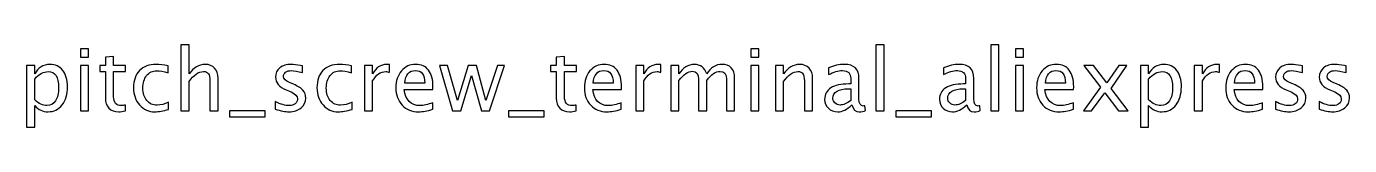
# Model space of a CAD drawing. Header units: centimetres. Extents: x -32.9 to 32.9, y -27.7 to 43.3.
# Drawn here: x 13.29 to 32.92, y -11.56 to -10.33 of the extents above; entities that cross this region are included whole.
import ezdxf

# ---------------------------------------------------------------- set-up
doc = ezdxf.new("R2010")
doc.units = ezdxf.units.CM
doc.header["$MEASUREMENT"] = 0
doc.layers.add('Layer 1', color=7, linetype='Continuous')

msp = doc.modelspace()

# ---------------------------------------------------------------- linework, layer by layer
at = {"layer": 'Layer 1'}
for points, knots in [([(14.09064, -10.51533), (14.09064, -10.51533), (14.09064, -10.39341), (14.09064, -10.39341), (14.09064, -10.39341), (14.09064, -10.39341), (14.21256, -10.39341), (14.21256, -10.39341), (14.21256, -10.39341), (14.21256, -10.39341), (14.21256, -10.51533), (14.21256, -10.51533), (14.21256, -10.51533), (14.21256, -10.51533), (14.09064, -10.51533), (14.09064, -10.51533)], [0, 0, 0, 0, 0.2, 0.2, 0.2, 0.2, 0.4, 0.4, 0.4, 0.4, 0.6, 0.6, 0.6, 0.6, 1, 1, 1, 1]), ([(15.5831, -11.31162), (15.5831, -11.31162), (15.5831, -10.33245), (15.5831, -10.33245), (15.5831, -10.33245), (15.5831, -10.33245), (15.70502, -10.33245), (15.70502, -10.33245), (15.70502, -10.33245), (15.70502, -10.33245), (15.70502, -10.76573), (15.70502, -10.76573), (15.70502, -10.76573), (15.76958, -10.67154), (15.84874, -10.62455), (15.9423, -10.62455), (15.9423, -10.62455), (16.00114, -10.62455), (16.04792, -10.64296), (16.08242, -10.68001), (16.08242, -10.68001), (16.11692, -10.71684), (16.13428, -10.76658), (16.13428, -10.82881), (16.13428, -10.82881), (16.13428, -10.82881), (16.13428, -11.31162), (16.13428, -11.31162), (16.13428, -11.31162), (16.13428, -11.31162), (16.01236, -11.31162), (16.01236, -11.31162), (16.01236, -11.31162), (16.01236, -11.31162), (16.01236, -10.8686), (16.01236, -10.8686), (16.01236, -10.8686), (16.01236, -10.81865), (16.00495, -10.78309), (15.99035, -10.76192), (15.99035, -10.76192), (15.97553, -10.74054), (15.95119, -10.72996), (15.91711, -10.72996), (15.91711, -10.72996), (15.84218, -10.72996), (15.77148, -10.77885), (15.70502, -10.87664), (15.70502, -10.87664), (15.70502, -10.87664), (15.70502, -11.31162), (15.70502, -11.31162), (15.70502, -11.31162), (15.70502, -11.31162), (15.5831, -11.31162), (15.5831, -11.31162)], [0, 0, 0, 0, 0.06666667, 0.06666667, 0.06666667, 0.06666667, 0.13333333, 0.13333333, 0.13333333, 0.13333333, 0.2, 0.2, 0.2, 0.2, 0.26666667, 0.26666667, 0.26666667, 0.26666667, 0.33333333, 0.33333333, 0.33333333, 0.33333333, 0.4, 0.4, 0.4, 0.4, 0.46666667, 0.46666667, 0.46666667, 0.46666667, 0.53333333, 0.53333333, 0.53333333, 0.53333333, 0.6, 0.6, 0.6, 0.6, 0.66666667, 0.66666667, 0.66666667, 0.66666667, 0.73333333, 0.73333333, 0.73333333, 0.73333333, 0.8, 0.8, 0.8, 0.8, 0.86666667, 0.86666667, 0.86666667, 0.86666667, 1, 1, 1, 1]), ([(24.03305, -10.51533), (24.03305, -10.51533), (24.03305, -10.39341), (24.03305, -10.39341), (24.03305, -10.39341), (24.03305, -10.39341), (24.15497, -10.39341), (24.15497, -10.39341), (24.15497, -10.39341), (24.15497, -10.39341), (24.15497, -10.51533), (24.15497, -10.51533), (24.15497, -10.51533), (24.15497, -10.51533), (24.03305, -10.51533), (24.03305, -10.51533)], [0, 0, 0, 0, 0.2, 0.2, 0.2, 0.2, 0.4, 0.4, 0.4, 0.4, 0.6, 0.6, 0.6, 0.6, 1, 1, 1, 1]), ([(25.88958, -11.31162), (25.88958, -11.31162), (25.88958, -10.33245), (25.88958, -10.33245), (25.88958, -10.33245), (25.88958, -10.33245), (26.0115, -10.33245), (26.0115, -10.33245), (26.0115, -10.33245), (26.0115, -10.33245), (26.0115, -11.31162), (26.0115, -11.31162), (26.0115, -11.31162), (26.0115, -11.31162), (25.88958, -11.31162), (25.88958, -11.31162)], [0, 0, 0, 0, 0.2, 0.2, 0.2, 0.2, 0.4, 0.4, 0.4, 0.4, 0.6, 0.6, 0.6, 0.6, 1, 1, 1, 1]), ([(27.59286, -11.31162), (27.59286, -11.31162), (27.59286, -10.33245), (27.59286, -10.33245), (27.59286, -10.33245), (27.59286, -10.33245), (27.71478, -10.33245), (27.71478, -10.33245), (27.71478, -10.33245), (27.71478, -10.33245), (27.71478, -11.31162), (27.71478, -11.31162), (27.71478, -11.31162), (27.71478, -11.31162), (27.59286, -11.31162), (27.59286, -11.31162)], [0, 0, 0, 0, 0.2, 0.2, 0.2, 0.2, 0.4, 0.4, 0.4, 0.4, 0.6, 0.6, 0.6, 0.6, 1, 1, 1, 1]), ([(27.95989, -10.51533), (27.95989, -10.51533), (27.95989, -10.39341), (27.95989, -10.39341), (27.95989, -10.39341), (27.95989, -10.39341), (28.08181, -10.39341), (28.08181, -10.39341), (28.08181, -10.39341), (28.08181, -10.39341), (28.08181, -10.51533), (28.08181, -10.51533), (28.08181, -10.51533), (28.08181, -10.51533), (27.95989, -10.51533), (27.95989, -10.51533)], [0, 0, 0, 0, 0.2, 0.2, 0.2, 0.2, 0.4, 0.4, 0.4, 0.4, 0.6, 0.6, 0.6, 0.6, 1, 1, 1, 1]), ([(14.75866, -11.31141), (14.72098, -11.32178), (14.68818, -11.32686), (14.66045, -11.32686), (14.66045, -11.32686), (14.59822, -11.32686), (14.54975, -11.30908), (14.51503, -11.27352), (14.51503, -11.27352), (14.48011, -11.23796), (14.46275, -11.18864), (14.46275, -11.12535), (14.46275, -11.12535), (14.46275, -11.12535), (14.46275, -10.72996), (14.46275, -10.72996), (14.46275, -10.72996), (14.46275, -10.72996), (14.37851, -10.72996), (14.37851, -10.72996), (14.37851, -10.72996), (14.37851, -10.72996), (14.37851, -10.63852), (14.37851, -10.63852), (14.37851, -10.63852), (14.37851, -10.63852), (14.46275, -10.63852), (14.46275, -10.63852), (14.46275, -10.63852), (14.46275, -10.63852), (14.46275, -10.51681), (14.46275, -10.51681), (14.46275, -10.51681), (14.46275, -10.51681), (14.58467, -10.50517), (14.58467, -10.50517), (14.58467, -10.50517), (14.58467, -10.50517), (14.58467, -10.63852), (14.58467, -10.63852), (14.58467, -10.63852), (14.58467, -10.63852), (14.7612, -10.63852), (14.7612, -10.63852), (14.7612, -10.63852), (14.7612, -10.63852), (14.7612, -10.72996), (14.7612, -10.72996), (14.7612, -10.72996), (14.7612, -10.72996), (14.58467, -10.72996), (14.58467, -10.72996), (14.58467, -10.72996), (14.58467, -10.72996), (14.58467, -11.10334), (14.58467, -11.10334), (14.58467, -11.10334), (14.58467, -11.19139), (14.62298, -11.23542), (14.69939, -11.23542), (14.69939, -11.23542), (14.71569, -11.23542), (14.73538, -11.23267), (14.75866, -11.22738), (14.75866, -11.22738), (14.75866, -11.22738), (14.75866, -11.31141), (14.75866, -11.31141)], [0, 0, 0, 0, 0.05555556, 0.05555556, 0.05555556, 0.05555556, 0.11111111, 0.11111111, 0.11111111, 0.11111111, 0.16666667, 0.16666667, 0.16666667, 0.16666667, 0.22222222, 0.22222222, 0.22222222, 0.22222222, 0.27777778, 0.27777778, 0.27777778, 0.27777778, 0.33333333, 0.33333333, 0.33333333, 0.33333333, 0.38888889, 0.38888889, 0.38888889, 0.38888889, 0.44444444, 0.44444444, 0.44444444, 0.44444444, 0.5, 0.5, 0.5, 0.5, 0.55555556, 0.55555556, 0.55555556, 0.55555556, 0.61111111, 0.61111111, 0.61111111, 0.61111111, 0.66666667, 0.66666667, 0.66666667, 0.66666667, 0.72222222, 0.72222222, 0.72222222, 0.72222222, 0.77777778, 0.77777778, 0.77777778, 0.77777778, 0.83333333, 0.83333333, 0.83333333, 0.83333333, 0.88888889, 0.88888889, 0.88888889, 0.88888889, 1, 1, 1, 1]), ([(21.44606, -11.31141), (21.40838, -11.32178), (21.37558, -11.32686), (21.34785, -11.32686), (21.34785, -11.32686), (21.28562, -11.32686), (21.23715, -11.30908), (21.20243, -11.27352), (21.20243, -11.27352), (21.16751, -11.23796), (21.15015, -11.18864), (21.15015, -11.12535), (21.15015, -11.12535), (21.15015, -11.12535), (21.15015, -10.72996), (21.15015, -10.72996), (21.15015, -10.72996), (21.15015, -10.72996), (21.06591, -10.72996), (21.06591, -10.72996), (21.06591, -10.72996), (21.06591, -10.72996), (21.06591, -10.63852), (21.06591, -10.63852), (21.06591, -10.63852), (21.06591, -10.63852), (21.15015, -10.63852), (21.15015, -10.63852), (21.15015, -10.63852), (21.15015, -10.63852), (21.15015, -10.51681), (21.15015, -10.51681), (21.15015, -10.51681), (21.15015, -10.51681), (21.27207, -10.50517), (21.27207, -10.50517), (21.27207, -10.50517), (21.27207, -10.50517), (21.27207, -10.63852), (21.27207, -10.63852), (21.27207, -10.63852), (21.27207, -10.63852), (21.4486, -10.63852), (21.4486, -10.63852), (21.4486, -10.63852), (21.4486, -10.63852), (21.4486, -10.72996), (21.4486, -10.72996), (21.4486, -10.72996), (21.4486, -10.72996), (21.27207, -10.72996), (21.27207, -10.72996), (21.27207, -10.72996), (21.27207, -10.72996), (21.27207, -11.10334), (21.27207, -11.10334), (21.27207, -11.10334), (21.27207, -11.19139), (21.31038, -11.23542), (21.38679, -11.23542), (21.38679, -11.23542), (21.40309, -11.23542), (21.42278, -11.23267), (21.44606, -11.22738), (21.44606, -11.22738), (21.44606, -11.22738), (21.44606, -11.31141), (21.44606, -11.31141)], [0, 0, 0, 0, 0.05555556, 0.05555556, 0.05555556, 0.05555556, 0.11111111, 0.11111111, 0.11111111, 0.11111111, 0.16666667, 0.16666667, 0.16666667, 0.16666667, 0.22222222, 0.22222222, 0.22222222, 0.22222222, 0.27777778, 0.27777778, 0.27777778, 0.27777778, 0.33333333, 0.33333333, 0.33333333, 0.33333333, 0.38888889, 0.38888889, 0.38888889, 0.38888889, 0.44444444, 0.44444444, 0.44444444, 0.44444444, 0.5, 0.5, 0.5, 0.5, 0.55555556, 0.55555556, 0.55555556, 0.55555556, 0.61111111, 0.61111111, 0.61111111, 0.61111111, 0.66666667, 0.66666667, 0.66666667, 0.66666667, 0.72222222, 0.72222222, 0.72222222, 0.72222222, 0.77777778, 0.77777778, 0.77777778, 0.77777778, 0.83333333, 0.83333333, 0.83333333, 0.83333333, 0.88888889, 0.88888889, 0.88888889, 0.88888889, 1, 1, 1, 1]), ([(13.29139, -11.55673), (13.29139, -11.55673), (13.29139, -10.63852), (13.29139, -10.63852), (13.29139, -10.63852), (13.29139, -10.63852), (13.41331, -10.63852), (13.41331, -10.63852), (13.41331, -10.63852), (13.41331, -10.63852), (13.41331, -10.76573), (13.41331, -10.76573), (13.41331, -10.76573), (13.46326, -10.67154), (13.53841, -10.62455), (13.63852, -10.62455), (13.63852, -10.62455), (13.71959, -10.62455), (13.7833, -10.65397), (13.82987, -10.71303), (13.82987, -10.71303), (13.87644, -10.77208), (13.89972, -10.85273), (13.89972, -10.95496), (13.89972, -10.95496), (13.89972, -11.0663), (13.87326, -11.15626), (13.82056, -11.22441), (13.82056, -11.22441), (13.76785, -11.29278), (13.69843, -11.32686), (13.61249, -11.32686), (13.61249, -11.32686), (13.53269, -11.32686), (13.46623, -11.29638), (13.41331, -11.23521), (13.41331, -11.23521), (13.41331, -11.23521), (13.41331, -11.55673), (13.41331, -11.55673), (13.41331, -11.55673), (13.41331, -11.55673), (13.29139, -11.55673), (13.29139, -11.55673)], [0, 0, 0, 0, 0.08333333, 0.08333333, 0.08333333, 0.08333333, 0.16666667, 0.16666667, 0.16666667, 0.16666667, 0.25, 0.25, 0.25, 0.25, 0.33333333, 0.33333333, 0.33333333, 0.33333333, 0.41666667, 0.41666667, 0.41666667, 0.41666667, 0.5, 0.5, 0.5, 0.5, 0.58333333, 0.58333333, 0.58333333, 0.58333333, 0.66666667, 0.66666667, 0.66666667, 0.66666667, 0.75, 0.75, 0.75, 0.75, 0.83333333, 0.83333333, 0.83333333, 0.83333333, 1, 1, 1, 1]), ([(13.41331, -11.15118), (13.47618, -11.20727), (13.53608, -11.23542), (13.59302, -11.23542), (13.59302, -11.23542), (13.64911, -11.23542), (13.6925, -11.21192), (13.72298, -11.16515), (13.72298, -11.16515), (13.75367, -11.11837), (13.76891, -11.05254), (13.76891, -10.96745), (13.76891, -10.96745), (13.76891, -10.80997), (13.71684, -10.73123), (13.6127, -10.73123), (13.6127, -10.73123), (13.54454, -10.73123), (13.47808, -10.76806), (13.41331, -10.84193), (13.41331, -10.84193), (13.41331, -10.84193), (13.41331, -11.15118), (13.41331, -11.15118)], [0, 0, 0, 0, 0.14285714, 0.14285714, 0.14285714, 0.14285714, 0.28571429, 0.28571429, 0.28571429, 0.28571429, 0.42857143, 0.42857143, 0.42857143, 0.42857143, 0.57142857, 0.57142857, 0.57142857, 0.57142857, 0.71428571, 0.71428571, 0.71428571, 0.71428571, 1, 1, 1, 1]), ([(14.09064, -11.31162), (14.09064, -11.31162), (14.09064, -10.63852), (14.09064, -10.63852), (14.09064, -10.63852), (14.09064, -10.63852), (14.21256, -10.63852), (14.21256, -10.63852), (14.21256, -10.63852), (14.21256, -10.63852), (14.21256, -11.31162), (14.21256, -11.31162), (14.21256, -11.31162), (14.21256, -11.31162), (14.09064, -11.31162), (14.09064, -11.31162)], [0, 0, 0, 0, 0.2, 0.2, 0.2, 0.2, 0.4, 0.4, 0.4, 0.4, 0.6, 0.6, 0.6, 0.6, 1, 1, 1, 1]), ([(15.40001, -11.2913), (15.32106, -11.31501), (15.2529, -11.32686), (15.19554, -11.32686), (15.19554, -11.32686), (15.10452, -11.32686), (15.02917, -11.2932), (14.96927, -11.22611), (14.96927, -11.22611), (14.90937, -11.1588), (14.87931, -11.07392), (14.87931, -10.97168), (14.87931, -10.97168), (14.87931, -10.86246), (14.90894, -10.77716), (14.96821, -10.7162), (14.96821, -10.7162), (15.02748, -10.65503), (15.11024, -10.62455), (15.2165, -10.62455), (15.2165, -10.62455), (15.26878, -10.62455), (15.32762, -10.63175), (15.39239, -10.64614), (15.39239, -10.64614), (15.39239, -10.64614), (15.39239, -10.74901), (15.39239, -10.74901), (15.39239, -10.74901), (15.3236, -10.72869), (15.26751, -10.71853), (15.22433, -10.71853), (15.22433, -10.71853), (15.16167, -10.71853), (15.11151, -10.74202), (15.07404, -10.7888), (15.07404, -10.7888), (15.03658, -10.83558), (15.01774, -10.89802), (15.01774, -10.97592), (15.01774, -10.97592), (15.01774, -11.05148), (15.03721, -11.11244), (15.07595, -11.15922), (15.07595, -11.15922), (15.11468, -11.20579), (15.16527, -11.22907), (15.22814, -11.22907), (15.22814, -11.22907), (15.28381, -11.22907), (15.34096, -11.21468), (15.40001, -11.18589), (15.40001, -11.18589), (15.40001, -11.18589), (15.40001, -11.2913), (15.40001, -11.2913)], [0, 0, 0, 0, 0.06666667, 0.06666667, 0.06666667, 0.06666667, 0.13333333, 0.13333333, 0.13333333, 0.13333333, 0.2, 0.2, 0.2, 0.2, 0.26666667, 0.26666667, 0.26666667, 0.26666667, 0.33333333, 0.33333333, 0.33333333, 0.33333333, 0.4, 0.4, 0.4, 0.4, 0.46666667, 0.46666667, 0.46666667, 0.46666667, 0.53333333, 0.53333333, 0.53333333, 0.53333333, 0.6, 0.6, 0.6, 0.6, 0.66666667, 0.66666667, 0.66666667, 0.66666667, 0.73333333, 0.73333333, 0.73333333, 0.73333333, 0.8, 0.8, 0.8, 0.8, 0.86666667, 0.86666667, 0.86666667, 0.86666667, 1, 1, 1, 1]), ([(16.98222, -11.28749), (16.98222, -11.28749), (16.98222, -11.17573), (16.98222, -11.17573), (16.98222, -11.17573), (17.06202, -11.21552), (17.13123, -11.23542), (17.19029, -11.23542), (17.19029, -11.23542), (17.22543, -11.23542), (17.25464, -11.22589), (17.27771, -11.20684), (17.27771, -11.20684), (17.30078, -11.18801), (17.31242, -11.1643), (17.31242, -11.13572), (17.31242, -11.13572), (17.31242, -11.09403), (17.28004, -11.05952), (17.21527, -11.03222), (17.21527, -11.03222), (17.21527, -11.03222), (17.14393, -11.00195), (17.14393, -11.00195), (17.14393, -11.00195), (17.03874, -10.95835), (16.98603, -10.89527), (16.98603, -10.81336), (16.98603, -10.81336), (16.98603, -10.75472), (17.00677, -10.70858), (17.04826, -10.67493), (17.04826, -10.67493), (17.08975, -10.64127), (17.14669, -10.62455), (17.21886, -10.62455), (17.21886, -10.62455), (17.25633, -10.62455), (17.3029, -10.62963), (17.35814, -10.64), (17.35814, -10.64), (17.35814, -10.64), (17.38354, -10.64487), (17.38354, -10.64487), (17.38354, -10.64487), (17.38354, -10.64487), (17.38354, -10.74647), (17.38354, -10.74647), (17.38354, -10.74647), (17.3156, -10.72615), (17.26141, -10.71599), (17.22098, -10.71599), (17.22098, -10.71599), (17.18542, -10.71599), (17.15727, -10.72382), (17.13589, -10.73927), (17.13589, -10.73927), (17.11472, -10.75472), (17.10414, -10.77547), (17.10414, -10.8015), (17.10414, -10.8015), (17.10414, -10.83812), (17.13377, -10.86924), (17.19325, -10.89442), (17.19325, -10.89442), (17.19325, -10.89442), (17.25188, -10.91919), (17.25188, -10.91919), (17.25188, -10.91919), (17.31835, -10.94713), (17.36534, -10.97676), (17.39285, -11.00788), (17.39285, -11.00788), (17.42058, -11.03899), (17.43434, -11.07794), (17.43434, -11.12451), (17.43434, -11.12451), (17.43434, -11.18356), (17.41106, -11.23203), (17.36428, -11.26992), (17.36428, -11.26992), (17.31771, -11.30781), (17.25802, -11.32686), (17.18542, -11.32686), (17.18542, -11.32686), (17.12954, -11.32686), (17.06202, -11.31374), (16.98222, -11.28749)], [0, 0, 0, 0, 0.04347826, 0.04347826, 0.04347826, 0.04347826, 0.08695652, 0.08695652, 0.08695652, 0.08695652, 0.13043478, 0.13043478, 0.13043478, 0.13043478, 0.17391304, 0.17391304, 0.17391304, 0.17391304, 0.2173913, 0.2173913, 0.2173913, 0.2173913, 0.26086957, 0.26086957, 0.26086957, 0.26086957, 0.30434783, 0.30434783, 0.30434783, 0.30434783, 0.34782609, 0.34782609, 0.34782609, 0.34782609, 0.39130435, 0.39130435, 0.39130435, 0.39130435, 0.43478261, 0.43478261, 0.43478261, 0.43478261, 0.47826087, 0.47826087, 0.47826087, 0.47826087, 0.52173913, 0.52173913, 0.52173913, 0.52173913, 0.56521739, 0.56521739, 0.56521739, 0.56521739, 0.60869565, 0.60869565, 0.60869565, 0.60869565, 0.65217391, 0.65217391, 0.65217391, 0.65217391, 0.69565217, 0.69565217, 0.69565217, 0.69565217, 0.73913043, 0.73913043, 0.73913043, 0.73913043, 0.7826087, 0.7826087, 0.7826087, 0.7826087, 0.82608696, 0.82608696, 0.82608696, 0.82608696, 0.86956522, 0.86956522, 0.86956522, 0.86956522, 0.91304348, 0.91304348, 0.91304348, 0.91304348, 1, 1, 1, 1]), ([(18.1212, -11.2913), (18.04225, -11.31501), (17.97409, -11.32686), (17.91673, -11.32686), (17.91673, -11.32686), (17.82571, -11.32686), (17.75036, -11.2932), (17.69046, -11.22611), (17.69046, -11.22611), (17.63056, -11.1588), (17.6005, -11.07392), (17.6005, -10.97168), (17.6005, -10.97168), (17.6005, -10.86246), (17.63013, -10.77716), (17.6894, -10.7162), (17.6894, -10.7162), (17.74867, -10.65503), (17.83143, -10.62455), (17.93769, -10.62455), (17.93769, -10.62455), (17.98997, -10.62455), (18.04881, -10.63175), (18.11358, -10.64614), (18.11358, -10.64614), (18.11358, -10.64614), (18.11358, -10.74901), (18.11358, -10.74901), (18.11358, -10.74901), (18.04479, -10.72869), (17.9887, -10.71853), (17.94552, -10.71853), (17.94552, -10.71853), (17.88286, -10.71853), (17.8327, -10.74202), (17.79523, -10.7888), (17.79523, -10.7888), (17.75777, -10.83558), (17.73893, -10.89802), (17.73893, -10.97592), (17.73893, -10.97592), (17.73893, -11.05148), (17.7584, -11.11244), (17.79714, -11.15922), (17.79714, -11.15922), (17.83587, -11.20579), (17.88646, -11.22907), (17.94933, -11.22907), (17.94933, -11.22907), (18.005, -11.22907), (18.06215, -11.21468), (18.1212, -11.18589), (18.1212, -11.18589), (18.1212, -11.18589), (18.1212, -11.2913), (18.1212, -11.2913)], [0, 0, 0, 0, 0.06666667, 0.06666667, 0.06666667, 0.06666667, 0.13333333, 0.13333333, 0.13333333, 0.13333333, 0.2, 0.2, 0.2, 0.2, 0.26666667, 0.26666667, 0.26666667, 0.26666667, 0.33333333, 0.33333333, 0.33333333, 0.33333333, 0.4, 0.4, 0.4, 0.4, 0.46666667, 0.46666667, 0.46666667, 0.46666667, 0.53333333, 0.53333333, 0.53333333, 0.53333333, 0.6, 0.6, 0.6, 0.6, 0.66666667, 0.66666667, 0.66666667, 0.66666667, 0.73333333, 0.73333333, 0.73333333, 0.73333333, 0.8, 0.8, 0.8, 0.8, 0.86666667, 0.86666667, 0.86666667, 0.86666667, 1, 1, 1, 1]), ([(18.30429, -11.31162), (18.30429, -11.31162), (18.30429, -10.63852), (18.30429, -10.63852), (18.30429, -10.63852), (18.30429, -10.63852), (18.42621, -10.63852), (18.42621, -10.63852), (18.42621, -10.63852), (18.42621, -10.63852), (18.42621, -10.76573), (18.42621, -10.76573), (18.42621, -10.76573), (18.47468, -10.67154), (18.54496, -10.62455), (18.63724, -10.62455), (18.63724, -10.62455), (18.64973, -10.62455), (18.66285, -10.62561), (18.6764, -10.62772), (18.6764, -10.62772), (18.6764, -10.62772), (18.6764, -10.74181), (18.6764, -10.74181), (18.6764, -10.74181), (18.65523, -10.73483), (18.63661, -10.73123), (18.62052, -10.73123), (18.62052, -10.73123), (18.54305, -10.73123), (18.47828, -10.77695), (18.42621, -10.8686), (18.42621, -10.8686), (18.42621, -10.8686), (18.42621, -11.31162), (18.42621, -11.31162), (18.42621, -11.31162), (18.42621, -11.31162), (18.30429, -11.31162), (18.30429, -11.31162)], [0, 0, 0, 0, 0.09090909, 0.09090909, 0.09090909, 0.09090909, 0.18181818, 0.18181818, 0.18181818, 0.18181818, 0.27272727, 0.27272727, 0.27272727, 0.27272727, 0.36363636, 0.36363636, 0.36363636, 0.36363636, 0.45454545, 0.45454545, 0.45454545, 0.45454545, 0.54545455, 0.54545455, 0.54545455, 0.54545455, 0.63636364, 0.63636364, 0.63636364, 0.63636364, 0.72727273, 0.72727273, 0.72727273, 0.72727273, 0.81818182, 0.81818182, 0.81818182, 0.81818182, 1, 1, 1, 1]), ([(19.31796, -11.29003), (19.23605, -11.31458), (19.16598, -11.32686), (19.10756, -11.32686), (19.10756, -11.32686), (19.00787, -11.32686), (18.9268, -11.29384), (18.86436, -11.22801), (18.86436, -11.22801), (18.80192, -11.16218), (18.77059, -11.07688), (18.77059, -10.97189), (18.77059, -10.97189), (18.77059, -10.87008), (18.79811, -10.78647), (18.85335, -10.72107), (18.85335, -10.72107), (18.9086, -10.65588), (18.97929, -10.62328), (19.06544, -10.62328), (19.06544, -10.62328), (19.14693, -10.62328), (19.21001, -10.65228), (19.25446, -10.71027), (19.25446, -10.71027), (19.29891, -10.76827), (19.32114, -10.8504), (19.32114, -10.95687), (19.32114, -10.95687), (19.32114, -10.95687), (19.3205, -10.99412), (19.3205, -10.99412), (19.3205, -10.99412), (19.3205, -10.99412), (18.89505, -10.99412), (18.89505, -10.99412), (18.89505, -10.99412), (18.91283, -11.15499), (18.99136, -11.23542), (19.13042, -11.23542), (19.13042, -11.23542), (19.18144, -11.23542), (19.24388, -11.22103), (19.31796, -11.19224), (19.31796, -11.19224), (19.31796, -11.19224), (19.31796, -11.29003), (19.31796, -11.29003)], [0, 0, 0, 0, 0.07692308, 0.07692308, 0.07692308, 0.07692308, 0.15384615, 0.15384615, 0.15384615, 0.15384615, 0.23076923, 0.23076923, 0.23076923, 0.23076923, 0.30769231, 0.30769231, 0.30769231, 0.30769231, 0.38461538, 0.38461538, 0.38461538, 0.38461538, 0.46153846, 0.46153846, 0.46153846, 0.46153846, 0.53846154, 0.53846154, 0.53846154, 0.53846154, 0.61538462, 0.61538462, 0.61538462, 0.61538462, 0.69230769, 0.69230769, 0.69230769, 0.69230769, 0.76923077, 0.76923077, 0.76923077, 0.76923077, 0.84615385, 0.84615385, 0.84615385, 0.84615385, 1, 1, 1, 1]), ([(18.9014, -10.90268), (18.9014, -10.90268), (19.19858, -10.90268), (19.19858, -10.90268), (19.19858, -10.90268), (19.19858, -10.77737), (19.1518, -10.71472), (19.05846, -10.71472), (19.05846, -10.71472), (18.96448, -10.71472), (18.9122, -10.77737), (18.9014, -10.90268)], [0, 0, 0, 0, 0.25, 0.25, 0.25, 0.25, 0.5, 0.5, 0.5, 0.5, 1, 1, 1, 1]), ([(19.61027, -11.31162), (19.61027, -11.31162), (19.41723, -10.63852), (19.41723, -10.63852), (19.41723, -10.63852), (19.41723, -10.63852), (19.53619, -10.63852), (19.53619, -10.63852), (19.53619, -10.63852), (19.53619, -10.63852), (19.68414, -11.16112), (19.68414, -11.16112), (19.68414, -11.16112), (19.68414, -11.16112), (19.84374, -10.63852), (19.84374, -10.63852), (19.84374, -10.63852), (19.84374, -10.63852), (19.96566, -10.63852), (19.96566, -10.63852), (19.96566, -10.63852), (19.96566, -10.63852), (20.10599, -11.16028), (20.10599, -11.16028), (20.10599, -11.16028), (20.10599, -11.16028), (20.27575, -10.63852), (20.27575, -10.63852), (20.27575, -10.63852), (20.27575, -10.63852), (20.37989, -10.63852), (20.37989, -10.63852), (20.37989, -10.63852), (20.37989, -10.63852), (20.16018, -11.31162), (20.16018, -11.31162), (20.16018, -11.31162), (20.16018, -11.31162), (20.03826, -11.31162), (20.03826, -11.31162), (20.03826, -11.31162), (20.03826, -11.31162), (19.8939, -10.78669), (19.8939, -10.78669), (19.8939, -10.78669), (19.8939, -10.78669), (19.73219, -11.31162), (19.73219, -11.31162), (19.73219, -11.31162), (19.73219, -11.31162), (19.61027, -11.31162), (19.61027, -11.31162)], [0, 0, 0, 0, 0.07142857, 0.07142857, 0.07142857, 0.07142857, 0.14285714, 0.14285714, 0.14285714, 0.14285714, 0.21428571, 0.21428571, 0.21428571, 0.21428571, 0.28571429, 0.28571429, 0.28571429, 0.28571429, 0.35714286, 0.35714286, 0.35714286, 0.35714286, 0.42857143, 0.42857143, 0.42857143, 0.42857143, 0.5, 0.5, 0.5, 0.5, 0.57142857, 0.57142857, 0.57142857, 0.57142857, 0.64285714, 0.64285714, 0.64285714, 0.64285714, 0.71428571, 0.71428571, 0.71428571, 0.71428571, 0.78571429, 0.78571429, 0.78571429, 0.78571429, 0.85714286, 0.85714286, 0.85714286, 0.85714286, 1, 1, 1, 1]), ([(22.11408, -11.29003), (22.03217, -11.31458), (21.9621, -11.32686), (21.90368, -11.32686), (21.90368, -11.32686), (21.80399, -11.32686), (21.72292, -11.29384), (21.66048, -11.22801), (21.66048, -11.22801), (21.59804, -11.16218), (21.56671, -11.07688), (21.56671, -10.97189), (21.56671, -10.97189), (21.56671, -10.87008), (21.59423, -10.78647), (21.64947, -10.72107), (21.64947, -10.72107), (21.70472, -10.65588), (21.77541, -10.62328), (21.86156, -10.62328), (21.86156, -10.62328), (21.94305, -10.62328), (22.00613, -10.65228), (22.05058, -10.71027), (22.05058, -10.71027), (22.09503, -10.76827), (22.11726, -10.8504), (22.11726, -10.95687), (22.11726, -10.95687), (22.11726, -10.95687), (22.11662, -10.99412), (22.11662, -10.99412), (22.11662, -10.99412), (22.11662, -10.99412), (21.69117, -10.99412), (21.69117, -10.99412), (21.69117, -10.99412), (21.70895, -11.15499), (21.78748, -11.23542), (21.92654, -11.23542), (21.92654, -11.23542), (21.97756, -11.23542), (22.04, -11.22103), (22.11408, -11.19224), (22.11408, -11.19224), (22.11408, -11.19224), (22.11408, -11.29003), (22.11408, -11.29003)], [0, 0, 0, 0, 0.07692308, 0.07692308, 0.07692308, 0.07692308, 0.15384615, 0.15384615, 0.15384615, 0.15384615, 0.23076923, 0.23076923, 0.23076923, 0.23076923, 0.30769231, 0.30769231, 0.30769231, 0.30769231, 0.38461538, 0.38461538, 0.38461538, 0.38461538, 0.46153846, 0.46153846, 0.46153846, 0.46153846, 0.53846154, 0.53846154, 0.53846154, 0.53846154, 0.61538462, 0.61538462, 0.61538462, 0.61538462, 0.69230769, 0.69230769, 0.69230769, 0.69230769, 0.76923077, 0.76923077, 0.76923077, 0.76923077, 0.84615385, 0.84615385, 0.84615385, 0.84615385, 1, 1, 1, 1]), ([(21.69752, -10.90268), (21.69752, -10.90268), (21.9947, -10.90268), (21.9947, -10.90268), (21.9947, -10.90268), (21.9947, -10.77737), (21.94792, -10.71472), (21.85458, -10.71472), (21.85458, -10.71472), (21.7606, -10.71472), (21.70832, -10.77737), (21.69752, -10.90268)], [0, 0, 0, 0, 0.25, 0.25, 0.25, 0.25, 0.5, 0.5, 0.5, 0.5, 1, 1, 1, 1]), ([(22.32765, -11.31162), (22.32765, -11.31162), (22.32765, -10.63852), (22.32765, -10.63852), (22.32765, -10.63852), (22.32765, -10.63852), (22.44957, -10.63852), (22.44957, -10.63852), (22.44957, -10.63852), (22.44957, -10.63852), (22.44957, -10.76573), (22.44957, -10.76573), (22.44957, -10.76573), (22.49804, -10.67154), (22.56832, -10.62455), (22.6606, -10.62455), (22.6606, -10.62455), (22.67309, -10.62455), (22.68621, -10.62561), (22.69976, -10.62772), (22.69976, -10.62772), (22.69976, -10.62772), (22.69976, -10.74181), (22.69976, -10.74181), (22.69976, -10.74181), (22.67859, -10.73483), (22.65997, -10.73123), (22.64388, -10.73123), (22.64388, -10.73123), (22.56641, -10.73123), (22.50164, -10.77695), (22.44957, -10.8686), (22.44957, -10.8686), (22.44957, -10.8686), (22.44957, -11.31162), (22.44957, -11.31162), (22.44957, -11.31162), (22.44957, -11.31162), (22.32765, -11.31162), (22.32765, -11.31162)], [0, 0, 0, 0, 0.09090909, 0.09090909, 0.09090909, 0.09090909, 0.18181818, 0.18181818, 0.18181818, 0.18181818, 0.27272727, 0.27272727, 0.27272727, 0.27272727, 0.36363636, 0.36363636, 0.36363636, 0.36363636, 0.45454545, 0.45454545, 0.45454545, 0.45454545, 0.54545455, 0.54545455, 0.54545455, 0.54545455, 0.63636364, 0.63636364, 0.63636364, 0.63636364, 0.72727273, 0.72727273, 0.72727273, 0.72727273, 0.81818182, 0.81818182, 0.81818182, 0.81818182, 1, 1, 1, 1]), ([(22.84729, -11.31162), (22.84729, -11.31162), (22.84729, -10.63852), (22.84729, -10.63852), (22.84729, -10.63852), (22.84729, -10.63852), (22.96921, -10.63852), (22.96921, -10.63852), (22.96921, -10.63852), (22.96921, -10.63852), (22.96921, -10.76573), (22.96921, -10.76573), (22.96921, -10.76573), (23.02869, -10.67154), (23.10489, -10.62455), (23.19823, -10.62455), (23.19823, -10.62455), (23.28819, -10.62455), (23.34936, -10.67154), (23.38196, -10.76573), (23.38196, -10.76573), (23.43975, -10.67069), (23.5151, -10.62328), (23.6076, -10.62328), (23.6076, -10.62328), (23.66665, -10.62328), (23.71258, -10.64064), (23.74539, -10.67556), (23.74539, -10.67556), (23.7782, -10.71049), (23.79471, -10.75938), (23.79471, -10.82225), (23.79471, -10.82225), (23.79471, -10.82225), (23.79471, -11.31162), (23.79471, -11.31162), (23.79471, -11.31162), (23.79471, -11.31162), (23.67279, -11.31162), (23.67279, -11.31162), (23.67279, -11.31162), (23.67279, -11.31162), (23.67279, -10.84235), (23.67279, -10.84235), (23.67279, -10.84235), (23.67279, -10.76573), (23.64231, -10.72742), (23.58135, -10.72742), (23.58135, -10.72742), (23.51806, -10.72742), (23.4516, -10.77208), (23.38196, -10.86162), (23.38196, -10.86162), (23.38196, -10.86162), (23.38196, -11.31162), (23.38196, -11.31162), (23.38196, -11.31162), (23.38196, -11.31162), (23.26004, -11.31162), (23.26004, -11.31162), (23.26004, -11.31162), (23.26004, -11.31162), (23.26004, -10.84193), (23.26004, -10.84193), (23.26004, -10.84193), (23.26004, -10.76467), (23.22914, -10.72615), (23.16712, -10.72615), (23.16712, -10.72615), (23.10552, -10.72615), (23.03948, -10.77102), (22.96921, -10.86098), (22.96921, -10.86098), (22.96921, -10.86098), (22.96921, -11.31162), (22.96921, -11.31162), (22.96921, -11.31162), (22.96921, -11.31162), (22.84729, -11.31162), (22.84729, -11.31162)], [0, 0, 0, 0, 0.04761905, 0.04761905, 0.04761905, 0.04761905, 0.0952381, 0.0952381, 0.0952381, 0.0952381, 0.14285714, 0.14285714, 0.14285714, 0.14285714, 0.19047619, 0.19047619, 0.19047619, 0.19047619, 0.23809524, 0.23809524, 0.23809524, 0.23809524, 0.28571429, 0.28571429, 0.28571429, 0.28571429, 0.33333333, 0.33333333, 0.33333333, 0.33333333, 0.38095238, 0.38095238, 0.38095238, 0.38095238, 0.42857143, 0.42857143, 0.42857143, 0.42857143, 0.47619048, 0.47619048, 0.47619048, 0.47619048, 0.52380952, 0.52380952, 0.52380952, 0.52380952, 0.57142857, 0.57142857, 0.57142857, 0.57142857, 0.61904762, 0.61904762, 0.61904762, 0.61904762, 0.66666667, 0.66666667, 0.66666667, 0.66666667, 0.71428571, 0.71428571, 0.71428571, 0.71428571, 0.76190476, 0.76190476, 0.76190476, 0.76190476, 0.80952381, 0.80952381, 0.80952381, 0.80952381, 0.85714286, 0.85714286, 0.85714286, 0.85714286, 0.9047619, 0.9047619, 0.9047619, 0.9047619, 1, 1, 1, 1]), ([(24.03305, -11.31162), (24.03305, -11.31162), (24.03305, -10.63852), (24.03305, -10.63852), (24.03305, -10.63852), (24.03305, -10.63852), (24.15497, -10.63852), (24.15497, -10.63852), (24.15497, -10.63852), (24.15497, -10.63852), (24.15497, -11.31162), (24.15497, -11.31162), (24.15497, -11.31162), (24.15497, -11.31162), (24.03305, -11.31162), (24.03305, -11.31162)], [0, 0, 0, 0, 0.2, 0.2, 0.2, 0.2, 0.4, 0.4, 0.4, 0.4, 0.6, 0.6, 0.6, 0.6, 1, 1, 1, 1]), ([(24.40008, -11.31162), (24.40008, -11.31162), (24.40008, -10.63852), (24.40008, -10.63852), (24.40008, -10.63852), (24.40008, -10.63852), (24.522, -10.63852), (24.522, -10.63852), (24.522, -10.63852), (24.522, -10.63852), (24.522, -10.76573), (24.522, -10.76573), (24.522, -10.76573), (24.58656, -10.67154), (24.66572, -10.62455), (24.75928, -10.62455), (24.75928, -10.62455), (24.81812, -10.62455), (24.8649, -10.64296), (24.8994, -10.68001), (24.8994, -10.68001), (24.9339, -10.71684), (24.95126, -10.76658), (24.95126, -10.82881), (24.95126, -10.82881), (24.95126, -10.82881), (24.95126, -11.31162), (24.95126, -11.31162), (24.95126, -11.31162), (24.95126, -11.31162), (24.82934, -11.31162), (24.82934, -11.31162), (24.82934, -11.31162), (24.82934, -11.31162), (24.82934, -10.8686), (24.82934, -10.8686), (24.82934, -10.8686), (24.82934, -10.81865), (24.82193, -10.78309), (24.80733, -10.76192), (24.80733, -10.76192), (24.79251, -10.74054), (24.76817, -10.72996), (24.73409, -10.72996), (24.73409, -10.72996), (24.65916, -10.72996), (24.58846, -10.77885), (24.522, -10.87664), (24.522, -10.87664), (24.522, -10.87664), (24.522, -11.31162), (24.522, -11.31162), (24.522, -11.31162), (24.522, -11.31162), (24.40008, -11.31162), (24.40008, -11.31162)], [0, 0, 0, 0, 0.06666667, 0.06666667, 0.06666667, 0.06666667, 0.13333333, 0.13333333, 0.13333333, 0.13333333, 0.2, 0.2, 0.2, 0.2, 0.26666667, 0.26666667, 0.26666667, 0.26666667, 0.33333333, 0.33333333, 0.33333333, 0.33333333, 0.4, 0.4, 0.4, 0.4, 0.46666667, 0.46666667, 0.46666667, 0.46666667, 0.53333333, 0.53333333, 0.53333333, 0.53333333, 0.6, 0.6, 0.6, 0.6, 0.66666667, 0.66666667, 0.66666667, 0.66666667, 0.73333333, 0.73333333, 0.73333333, 0.73333333, 0.8, 0.8, 0.8, 0.8, 0.86666667, 0.86666667, 0.86666667, 0.86666667, 1, 1, 1, 1]), ([(25.53525, -11.22589), (25.46202, -11.2932), (25.39153, -11.32686), (25.3238, -11.32686), (25.3238, -11.32686), (25.26813, -11.32686), (25.22177, -11.3095), (25.18516, -11.27458), (25.18516, -11.27458), (25.14833, -11.23965), (25.12991, -11.19563), (25.12991, -11.1425), (25.12991, -11.1425), (25.12991, -11.06905), (25.16081, -11.01253), (25.22262, -10.97316), (25.22262, -10.97316), (25.28443, -10.93379), (25.37312, -10.91411), (25.48869, -10.91411), (25.48869, -10.91411), (25.48869, -10.91411), (25.51726, -10.91411), (25.51726, -10.91411), (25.51726, -10.91411), (25.51726, -10.91411), (25.51726, -10.83304), (25.51726, -10.83304), (25.51726, -10.83304), (25.51726, -10.75494), (25.47662, -10.71599), (25.39513, -10.71599), (25.39513, -10.71599), (25.33205, -10.71599), (25.26305, -10.73589), (25.18833, -10.77568), (25.18833, -10.77568), (25.18833, -10.77568), (25.18833, -10.67535), (25.18833, -10.67535), (25.18833, -10.67535), (25.27046, -10.64148), (25.34793, -10.62455), (25.42053, -10.62455), (25.42053, -10.62455), (25.49525, -10.62455), (25.55049, -10.64148), (25.58584, -10.67556), (25.58584, -10.67556), (25.6214, -10.70964), (25.63918, -10.76213), (25.63918, -10.83304), (25.63918, -10.83304), (25.63918, -10.83304), (25.63918, -11.13721), (25.63918, -11.13721), (25.63918, -11.13721), (25.63918, -11.20684), (25.66056, -11.24177), (25.70353, -11.24177), (25.70353, -11.24177), (25.70882, -11.24177), (25.71665, -11.24092), (25.72702, -11.23923), (25.72702, -11.23923), (25.72702, -11.23923), (25.7357, -11.30696), (25.7357, -11.30696), (25.7357, -11.30696), (25.70797, -11.3203), (25.67749, -11.32686), (25.64405, -11.32686), (25.64405, -11.32686), (25.58711, -11.32686), (25.55092, -11.2932), (25.53525, -11.22589)], [0, 0, 0, 0, 0.05, 0.05, 0.05, 0.05, 0.1, 0.1, 0.1, 0.1, 0.15, 0.15, 0.15, 0.15, 0.2, 0.2, 0.2, 0.2, 0.25, 0.25, 0.25, 0.25, 0.3, 0.3, 0.3, 0.3, 0.35, 0.35, 0.35, 0.35, 0.4, 0.4, 0.4, 0.4, 0.45, 0.45, 0.45, 0.45, 0.5, 0.5, 0.5, 0.5, 0.55, 0.55, 0.55, 0.55, 0.6, 0.6, 0.6, 0.6, 0.65, 0.65, 0.65, 0.65, 0.7, 0.7, 0.7, 0.7, 0.75, 0.75, 0.75, 0.75, 0.8, 0.8, 0.8, 0.8, 0.85, 0.85, 0.85, 0.85, 0.9, 0.9, 0.9, 0.9, 1, 1, 1, 1]), ([(27.23853, -11.22589), (27.1653, -11.2932), (27.09481, -11.32686), (27.02708, -11.32686), (27.02708, -11.32686), (26.97141, -11.32686), (26.92505, -11.3095), (26.88844, -11.27458), (26.88844, -11.27458), (26.85161, -11.23965), (26.83319, -11.19563), (26.83319, -11.1425), (26.83319, -11.1425), (26.83319, -11.06905), (26.86409, -11.01253), (26.9259, -10.97316), (26.9259, -10.97316), (26.98771, -10.93379), (27.0764, -10.91411), (27.19197, -10.91411), (27.19197, -10.91411), (27.19197, -10.91411), (27.22054, -10.91411), (27.22054, -10.91411), (27.22054, -10.91411), (27.22054, -10.91411), (27.22054, -10.83304), (27.22054, -10.83304), (27.22054, -10.83304), (27.22054, -10.75494), (27.1799, -10.71599), (27.09841, -10.71599), (27.09841, -10.71599), (27.03533, -10.71599), (26.96633, -10.73589), (26.89161, -10.77568), (26.89161, -10.77568), (26.89161, -10.77568), (26.89161, -10.67535), (26.89161, -10.67535), (26.89161, -10.67535), (26.97374, -10.64148), (27.05121, -10.62455), (27.12381, -10.62455), (27.12381, -10.62455), (27.19853, -10.62455), (27.25377, -10.64148), (27.28912, -10.67556), (27.28912, -10.67556), (27.32468, -10.70964), (27.34246, -10.76213), (27.34246, -10.83304), (27.34246, -10.83304), (27.34246, -10.83304), (27.34246, -11.13721), (27.34246, -11.13721), (27.34246, -11.13721), (27.34246, -11.20684), (27.36384, -11.24177), (27.40681, -11.24177), (27.40681, -11.24177), (27.4121, -11.24177), (27.41993, -11.24092), (27.4303, -11.23923), (27.4303, -11.23923), (27.4303, -11.23923), (27.43898, -11.30696), (27.43898, -11.30696), (27.43898, -11.30696), (27.41125, -11.3203), (27.38077, -11.32686), (27.34733, -11.32686), (27.34733, -11.32686), (27.29039, -11.32686), (27.2542, -11.2932), (27.23853, -11.22589)], [0, 0, 0, 0, 0.05, 0.05, 0.05, 0.05, 0.1, 0.1, 0.1, 0.1, 0.15, 0.15, 0.15, 0.15, 0.2, 0.2, 0.2, 0.2, 0.25, 0.25, 0.25, 0.25, 0.3, 0.3, 0.3, 0.3, 0.35, 0.35, 0.35, 0.35, 0.4, 0.4, 0.4, 0.4, 0.45, 0.45, 0.45, 0.45, 0.5, 0.5, 0.5, 0.5, 0.55, 0.55, 0.55, 0.55, 0.6, 0.6, 0.6, 0.6, 0.65, 0.65, 0.65, 0.65, 0.7, 0.7, 0.7, 0.7, 0.75, 0.75, 0.75, 0.75, 0.8, 0.8, 0.8, 0.8, 0.85, 0.85, 0.85, 0.85, 0.9, 0.9, 0.9, 0.9, 1, 1, 1, 1]), ([(27.95989, -11.31162), (27.95989, -11.31162), (27.95989, -10.63852), (27.95989, -10.63852), (27.95989, -10.63852), (27.95989, -10.63852), (28.08181, -10.63852), (28.08181, -10.63852), (28.08181, -10.63852), (28.08181, -10.63852), (28.08181, -11.31162), (28.08181, -11.31162), (28.08181, -11.31162), (28.08181, -11.31162), (27.95989, -11.31162), (27.95989, -11.31162)], [0, 0, 0, 0, 0.2, 0.2, 0.2, 0.2, 0.4, 0.4, 0.4, 0.4, 0.6, 0.6, 0.6, 0.6, 1, 1, 1, 1]), ([(28.82095, -11.29003), (28.73904, -11.31458), (28.66897, -11.32686), (28.61055, -11.32686), (28.61055, -11.32686), (28.51086, -11.32686), (28.42979, -11.29384), (28.36735, -11.22801), (28.36735, -11.22801), (28.30491, -11.16218), (28.27358, -11.07688), (28.27358, -10.97189), (28.27358, -10.97189), (28.27358, -10.87008), (28.3011, -10.78647), (28.35634, -10.72107), (28.35634, -10.72107), (28.41159, -10.65588), (28.48228, -10.62328), (28.56843, -10.62328), (28.56843, -10.62328), (28.64992, -10.62328), (28.713, -10.65228), (28.75745, -10.71027), (28.75745, -10.71027), (28.8019, -10.76827), (28.82413, -10.8504), (28.82413, -10.95687), (28.82413, -10.95687), (28.82413, -10.95687), (28.82349, -10.99412), (28.82349, -10.99412), (28.82349, -10.99412), (28.82349, -10.99412), (28.39804, -10.99412), (28.39804, -10.99412), (28.39804, -10.99412), (28.41582, -11.15499), (28.49435, -11.23542), (28.63341, -11.23542), (28.63341, -11.23542), (28.68443, -11.23542), (28.74687, -11.22103), (28.82095, -11.19224), (28.82095, -11.19224), (28.82095, -11.19224), (28.82095, -11.29003), (28.82095, -11.29003)], [0, 0, 0, 0, 0.07692308, 0.07692308, 0.07692308, 0.07692308, 0.15384615, 0.15384615, 0.15384615, 0.15384615, 0.23076923, 0.23076923, 0.23076923, 0.23076923, 0.30769231, 0.30769231, 0.30769231, 0.30769231, 0.38461538, 0.38461538, 0.38461538, 0.38461538, 0.46153846, 0.46153846, 0.46153846, 0.46153846, 0.53846154, 0.53846154, 0.53846154, 0.53846154, 0.61538462, 0.61538462, 0.61538462, 0.61538462, 0.69230769, 0.69230769, 0.69230769, 0.69230769, 0.76923077, 0.76923077, 0.76923077, 0.76923077, 0.84615385, 0.84615385, 0.84615385, 0.84615385, 1, 1, 1, 1]), ([(28.40439, -10.90268), (28.40439, -10.90268), (28.70157, -10.90268), (28.70157, -10.90268), (28.70157, -10.90268), (28.70157, -10.77737), (28.65479, -10.71472), (28.56145, -10.71472), (28.56145, -10.71472), (28.46747, -10.71472), (28.41519, -10.77737), (28.40439, -10.90268)], [0, 0, 0, 0, 0.25, 0.25, 0.25, 0.25, 0.5, 0.5, 0.5, 0.5, 1, 1, 1, 1]), ([(28.96721, -11.31162), (28.96721, -11.31162), (29.22354, -10.96427), (29.22354, -10.96427), (29.22354, -10.96427), (29.22354, -10.96427), (28.97483, -10.63852), (28.97483, -10.63852), (28.97483, -10.63852), (28.97483, -10.63852), (29.12025, -10.63852), (29.12025, -10.63852), (29.12025, -10.63852), (29.12025, -10.63852), (29.31667, -10.89781), (29.31667, -10.89781), (29.31667, -10.89781), (29.31667, -10.89781), (29.49447, -10.63852), (29.49447, -10.63852), (29.49447, -10.63852), (29.49447, -10.63852), (29.61364, -10.63852), (29.61364, -10.63852), (29.61364, -10.63852), (29.61364, -10.63852), (29.38081, -10.97994), (29.38081, -10.97994), (29.38081, -10.97994), (29.38081, -10.97994), (29.63396, -11.31162), (29.63396, -11.31162), (29.63396, -11.31162), (29.63396, -11.31162), (29.48855, -11.31162), (29.48855, -11.31162), (29.48855, -11.31162), (29.48855, -11.31162), (29.28577, -11.04492), (29.28577, -11.04492), (29.28577, -11.04492), (29.28577, -11.04492), (29.08955, -11.31162), (29.08955, -11.31162), (29.08955, -11.31162), (29.08955, -11.31162), (28.96721, -11.31162), (28.96721, -11.31162)], [0, 0, 0, 0, 0.07692308, 0.07692308, 0.07692308, 0.07692308, 0.15384615, 0.15384615, 0.15384615, 0.15384615, 0.23076923, 0.23076923, 0.23076923, 0.23076923, 0.30769231, 0.30769231, 0.30769231, 0.30769231, 0.38461538, 0.38461538, 0.38461538, 0.38461538, 0.46153846, 0.46153846, 0.46153846, 0.46153846, 0.53846154, 0.53846154, 0.53846154, 0.53846154, 0.61538462, 0.61538462, 0.61538462, 0.61538462, 0.69230769, 0.69230769, 0.69230769, 0.69230769, 0.76923077, 0.76923077, 0.76923077, 0.76923077, 0.84615385, 0.84615385, 0.84615385, 0.84615385, 1, 1, 1, 1]), ([(29.81345, -11.55673), (29.81345, -11.55673), (29.81345, -10.63852), (29.81345, -10.63852), (29.81345, -10.63852), (29.81345, -10.63852), (29.93537, -10.63852), (29.93537, -10.63852), (29.93537, -10.63852), (29.93537, -10.63852), (29.93537, -10.76573), (29.93537, -10.76573), (29.93537, -10.76573), (29.98532, -10.67154), (30.06047, -10.62455), (30.16058, -10.62455), (30.16058, -10.62455), (30.24165, -10.62455), (30.30536, -10.65397), (30.35193, -10.71303), (30.35193, -10.71303), (30.3985, -10.77208), (30.42178, -10.85273), (30.42178, -10.95496), (30.42178, -10.95496), (30.42178, -11.0663), (30.39532, -11.15626), (30.34262, -11.22441), (30.34262, -11.22441), (30.28991, -11.29278), (30.22049, -11.32686), (30.13455, -11.32686), (30.13455, -11.32686), (30.05475, -11.32686), (29.98829, -11.29638), (29.93537, -11.23521), (29.93537, -11.23521), (29.93537, -11.23521), (29.93537, -11.55673), (29.93537, -11.55673), (29.93537, -11.55673), (29.93537, -11.55673), (29.81345, -11.55673), (29.81345, -11.55673)], [0, 0, 0, 0, 0.08333333, 0.08333333, 0.08333333, 0.08333333, 0.16666667, 0.16666667, 0.16666667, 0.16666667, 0.25, 0.25, 0.25, 0.25, 0.33333333, 0.33333333, 0.33333333, 0.33333333, 0.41666667, 0.41666667, 0.41666667, 0.41666667, 0.5, 0.5, 0.5, 0.5, 0.58333333, 0.58333333, 0.58333333, 0.58333333, 0.66666667, 0.66666667, 0.66666667, 0.66666667, 0.75, 0.75, 0.75, 0.75, 0.83333333, 0.83333333, 0.83333333, 0.83333333, 1, 1, 1, 1]), ([(29.93537, -11.15118), (29.99824, -11.20727), (30.05814, -11.23542), (30.11508, -11.23542), (30.11508, -11.23542), (30.17117, -11.23542), (30.21456, -11.21192), (30.24504, -11.16515), (30.24504, -11.16515), (30.27573, -11.11837), (30.29097, -11.05254), (30.29097, -10.96745), (30.29097, -10.96745), (30.29097, -10.80997), (30.2389, -10.73123), (30.13476, -10.73123), (30.13476, -10.73123), (30.0666, -10.73123), (30.00014, -10.76806), (29.93537, -10.84193), (29.93537, -10.84193), (29.93537, -10.84193), (29.93537, -11.15118), (29.93537, -11.15118)], [0, 0, 0, 0, 0.14285714, 0.14285714, 0.14285714, 0.14285714, 0.28571429, 0.28571429, 0.28571429, 0.28571429, 0.42857143, 0.42857143, 0.42857143, 0.42857143, 0.57142857, 0.57142857, 0.57142857, 0.57142857, 0.71428571, 0.71428571, 0.71428571, 0.71428571, 1, 1, 1, 1]), ([(30.6127, -11.31162), (30.6127, -11.31162), (30.6127, -10.63852), (30.6127, -10.63852), (30.6127, -10.63852), (30.6127, -10.63852), (30.73462, -10.63852), (30.73462, -10.63852), (30.73462, -10.63852), (30.73462, -10.63852), (30.73462, -10.76573), (30.73462, -10.76573), (30.73462, -10.76573), (30.78309, -10.67154), (30.85337, -10.62455), (30.94565, -10.62455), (30.94565, -10.62455), (30.95814, -10.62455), (30.97126, -10.62561), (30.98481, -10.62772), (30.98481, -10.62772), (30.98481, -10.62772), (30.98481, -10.74181), (30.98481, -10.74181), (30.98481, -10.74181), (30.96364, -10.73483), (30.94502, -10.73123), (30.92893, -10.73123), (30.92893, -10.73123), (30.85146, -10.73123), (30.78669, -10.77695), (30.73462, -10.8686), (30.73462, -10.8686), (30.73462, -10.8686), (30.73462, -11.31162), (30.73462, -11.31162), (30.73462, -11.31162), (30.73462, -11.31162), (30.6127, -11.31162), (30.6127, -11.31162)], [0, 0, 0, 0, 0.09090909, 0.09090909, 0.09090909, 0.09090909, 0.18181818, 0.18181818, 0.18181818, 0.18181818, 0.27272727, 0.27272727, 0.27272727, 0.27272727, 0.36363636, 0.36363636, 0.36363636, 0.36363636, 0.45454545, 0.45454545, 0.45454545, 0.45454545, 0.54545455, 0.54545455, 0.54545455, 0.54545455, 0.63636364, 0.63636364, 0.63636364, 0.63636364, 0.72727273, 0.72727273, 0.72727273, 0.72727273, 0.81818182, 0.81818182, 0.81818182, 0.81818182, 1, 1, 1, 1]), ([(31.62637, -11.29003), (31.54446, -11.31458), (31.47439, -11.32686), (31.41597, -11.32686), (31.41597, -11.32686), (31.31628, -11.32686), (31.23521, -11.29384), (31.17277, -11.22801), (31.17277, -11.22801), (31.11033, -11.16218), (31.079, -11.07688), (31.079, -10.97189), (31.079, -10.97189), (31.079, -10.87008), (31.10652, -10.78647), (31.16176, -10.72107), (31.16176, -10.72107), (31.21701, -10.65588), (31.2877, -10.62328), (31.37385, -10.62328), (31.37385, -10.62328), (31.45534, -10.62328), (31.51842, -10.65228), (31.56287, -10.71027), (31.56287, -10.71027), (31.60732, -10.76827), (31.62955, -10.8504), (31.62955, -10.95687), (31.62955, -10.95687), (31.62955, -10.95687), (31.62891, -10.99412), (31.62891, -10.99412), (31.62891, -10.99412), (31.62891, -10.99412), (31.20346, -10.99412), (31.20346, -10.99412), (31.20346, -10.99412), (31.22124, -11.15499), (31.29977, -11.23542), (31.43883, -11.23542), (31.43883, -11.23542), (31.48985, -11.23542), (31.55229, -11.22103), (31.62637, -11.19224), (31.62637, -11.19224), (31.62637, -11.19224), (31.62637, -11.29003), (31.62637, -11.29003)], [0, 0, 0, 0, 0.07692308, 0.07692308, 0.07692308, 0.07692308, 0.15384615, 0.15384615, 0.15384615, 0.15384615, 0.23076923, 0.23076923, 0.23076923, 0.23076923, 0.30769231, 0.30769231, 0.30769231, 0.30769231, 0.38461538, 0.38461538, 0.38461538, 0.38461538, 0.46153846, 0.46153846, 0.46153846, 0.46153846, 0.53846154, 0.53846154, 0.53846154, 0.53846154, 0.61538462, 0.61538462, 0.61538462, 0.61538462, 0.69230769, 0.69230769, 0.69230769, 0.69230769, 0.76923077, 0.76923077, 0.76923077, 0.76923077, 0.84615385, 0.84615385, 0.84615385, 0.84615385, 1, 1, 1, 1]), ([(31.20981, -10.90268), (31.20981, -10.90268), (31.50699, -10.90268), (31.50699, -10.90268), (31.50699, -10.90268), (31.50699, -10.77737), (31.46021, -10.71472), (31.36687, -10.71472), (31.36687, -10.71472), (31.27289, -10.71472), (31.22061, -10.77737), (31.20981, -10.90268)], [0, 0, 0, 0, 0.25, 0.25, 0.25, 0.25, 0.5, 0.5, 0.5, 0.5, 1, 1, 1, 1]), ([(31.81581, -11.28749), (31.81581, -11.28749), (31.81581, -11.17573), (31.81581, -11.17573), (31.81581, -11.17573), (31.89561, -11.21552), (31.96482, -11.23542), (32.02388, -11.23542), (32.02388, -11.23542), (32.05902, -11.23542), (32.08823, -11.22589), (32.1113, -11.20684), (32.1113, -11.20684), (32.13437, -11.18801), (32.14601, -11.1643), (32.14601, -11.13572), (32.14601, -11.13572), (32.14601, -11.09403), (32.11363, -11.05952), (32.04886, -11.03222), (32.04886, -11.03222), (32.04886, -11.03222), (31.97752, -11.00195), (31.97752, -11.00195), (31.97752, -11.00195), (31.87233, -10.95835), (31.81962, -10.89527), (31.81962, -10.81336), (31.81962, -10.81336), (31.81962, -10.75472), (31.84036, -10.70858), (31.88185, -10.67493), (31.88185, -10.67493), (31.92334, -10.64127), (31.98028, -10.62455), (32.05245, -10.62455), (32.05245, -10.62455), (32.08992, -10.62455), (32.13649, -10.62963), (32.19173, -10.64), (32.19173, -10.64), (32.19173, -10.64), (32.21713, -10.64487), (32.21713, -10.64487), (32.21713, -10.64487), (32.21713, -10.64487), (32.21713, -10.74647), (32.21713, -10.74647), (32.21713, -10.74647), (32.14919, -10.72615), (32.095, -10.71599), (32.05457, -10.71599), (32.05457, -10.71599), (32.01901, -10.71599), (31.99086, -10.72382), (31.96948, -10.73927), (31.96948, -10.73927), (31.94831, -10.75472), (31.93773, -10.77547), (31.93773, -10.8015), (31.93773, -10.8015), (31.93773, -10.83812), (31.96736, -10.86924), (32.02684, -10.89442), (32.02684, -10.89442), (32.02684, -10.89442), (32.08547, -10.91919), (32.08547, -10.91919), (32.08547, -10.91919), (32.15194, -10.94713), (32.19893, -10.97676), (32.22644, -11.00788), (32.22644, -11.00788), (32.25417, -11.03899), (32.26793, -11.07794), (32.26793, -11.12451), (32.26793, -11.12451), (32.26793, -11.18356), (32.24465, -11.23203), (32.19787, -11.26992), (32.19787, -11.26992), (32.1513, -11.30781), (32.09161, -11.32686), (32.01901, -11.32686), (32.01901, -11.32686), (31.96313, -11.32686), (31.89561, -11.31374), (31.81581, -11.28749)], [0, 0, 0, 0, 0.04347826, 0.04347826, 0.04347826, 0.04347826, 0.08695652, 0.08695652, 0.08695652, 0.08695652, 0.13043478, 0.13043478, 0.13043478, 0.13043478, 0.17391304, 0.17391304, 0.17391304, 0.17391304, 0.2173913, 0.2173913, 0.2173913, 0.2173913, 0.26086957, 0.26086957, 0.26086957, 0.26086957, 0.30434783, 0.30434783, 0.30434783, 0.30434783, 0.34782609, 0.34782609, 0.34782609, 0.34782609, 0.39130435, 0.39130435, 0.39130435, 0.39130435, 0.43478261, 0.43478261, 0.43478261, 0.43478261, 0.47826087, 0.47826087, 0.47826087, 0.47826087, 0.52173913, 0.52173913, 0.52173913, 0.52173913, 0.56521739, 0.56521739, 0.56521739, 0.56521739, 0.60869565, 0.60869565, 0.60869565, 0.60869565, 0.65217391, 0.65217391, 0.65217391, 0.65217391, 0.69565217, 0.69565217, 0.69565217, 0.69565217, 0.73913043, 0.73913043, 0.73913043, 0.73913043, 0.7826087, 0.7826087, 0.7826087, 0.7826087, 0.82608696, 0.82608696, 0.82608696, 0.82608696, 0.86956522, 0.86956522, 0.86956522, 0.86956522, 0.91304348, 0.91304348, 0.91304348, 0.91304348, 1, 1, 1, 1]), ([(32.4633, -11.28749), (32.4633, -11.28749), (32.4633, -11.17573), (32.4633, -11.17573), (32.4633, -11.17573), (32.5431, -11.21552), (32.61231, -11.23542), (32.67137, -11.23542), (32.67137, -11.23542), (32.70651, -11.23542), (32.73572, -11.22589), (32.75879, -11.20684), (32.75879, -11.20684), (32.78186, -11.18801), (32.7935, -11.1643), (32.7935, -11.13572), (32.7935, -11.13572), (32.7935, -11.09403), (32.76112, -11.05952), (32.69635, -11.03222), (32.69635, -11.03222), (32.69635, -11.03222), (32.62501, -11.00195), (32.62501, -11.00195), (32.62501, -11.00195), (32.51982, -10.95835), (32.46711, -10.89527), (32.46711, -10.81336), (32.46711, -10.81336), (32.46711, -10.75472), (32.48785, -10.70858), (32.52934, -10.67493), (32.52934, -10.67493), (32.57083, -10.64127), (32.62777, -10.62455), (32.69994, -10.62455), (32.69994, -10.62455), (32.73741, -10.62455), (32.78398, -10.62963), (32.83922, -10.64), (32.83922, -10.64), (32.83922, -10.64), (32.86462, -10.64487), (32.86462, -10.64487), (32.86462, -10.64487), (32.86462, -10.64487), (32.86462, -10.74647), (32.86462, -10.74647), (32.86462, -10.74647), (32.79668, -10.72615), (32.74249, -10.71599), (32.70206, -10.71599), (32.70206, -10.71599), (32.6665, -10.71599), (32.63835, -10.72382), (32.61697, -10.73927), (32.61697, -10.73927), (32.5958, -10.75472), (32.58522, -10.77547), (32.58522, -10.8015), (32.58522, -10.8015), (32.58522, -10.83812), (32.61485, -10.86924), (32.67433, -10.89442), (32.67433, -10.89442), (32.67433, -10.89442), (32.73296, -10.91919), (32.73296, -10.91919), (32.73296, -10.91919), (32.79943, -10.94713), (32.84642, -10.97676), (32.87393, -11.00788), (32.87393, -11.00788), (32.90166, -11.03899), (32.91542, -11.07794), (32.91542, -11.12451), (32.91542, -11.12451), (32.91542, -11.18356), (32.89214, -11.23203), (32.84536, -11.26992), (32.84536, -11.26992), (32.79879, -11.30781), (32.7391, -11.32686), (32.6665, -11.32686), (32.6665, -11.32686), (32.61062, -11.32686), (32.5431, -11.31374), (32.4633, -11.28749)], [0, 0, 0, 0, 0.04347826, 0.04347826, 0.04347826, 0.04347826, 0.08695652, 0.08695652, 0.08695652, 0.08695652, 0.13043478, 0.13043478, 0.13043478, 0.13043478, 0.17391304, 0.17391304, 0.17391304, 0.17391304, 0.2173913, 0.2173913, 0.2173913, 0.2173913, 0.26086957, 0.26086957, 0.26086957, 0.26086957, 0.30434783, 0.30434783, 0.30434783, 0.30434783, 0.34782609, 0.34782609, 0.34782609, 0.34782609, 0.39130435, 0.39130435, 0.39130435, 0.39130435, 0.43478261, 0.43478261, 0.43478261, 0.43478261, 0.47826087, 0.47826087, 0.47826087, 0.47826087, 0.52173913, 0.52173913, 0.52173913, 0.52173913, 0.56521739, 0.56521739, 0.56521739, 0.56521739, 0.60869565, 0.60869565, 0.60869565, 0.60869565, 0.65217391, 0.65217391, 0.65217391, 0.65217391, 0.69565217, 0.69565217, 0.69565217, 0.69565217, 0.73913043, 0.73913043, 0.73913043, 0.73913043, 0.7826087, 0.7826087, 0.7826087, 0.7826087, 0.82608696, 0.82608696, 0.82608696, 0.82608696, 0.86956522, 0.86956522, 0.86956522, 0.86956522, 0.91304348, 0.91304348, 0.91304348, 0.91304348, 1, 1, 1, 1]), ([(25.51726, -11.15943), (25.51726, -11.15943), (25.51726, -10.9865), (25.51726, -10.9865), (25.51726, -10.9865), (25.51726, -10.9865), (25.4781, -10.98523), (25.4781, -10.98523), (25.4781, -10.98523), (25.41037, -10.98523), (25.35576, -10.99772), (25.31406, -11.02269), (25.31406, -11.02269), (25.27257, -11.04788), (25.25183, -11.08111), (25.25183, -11.1226), (25.25183, -11.1226), (25.25183, -11.1516), (25.2622, -11.17615), (25.28273, -11.19626), (25.28273, -11.19626), (25.30348, -11.21637), (25.32867, -11.22653), (25.35851, -11.22653), (25.35851, -11.22653), (25.40931, -11.22653), (25.46223, -11.20409), (25.51726, -11.15943)], [0, 0, 0, 0, 0.125, 0.125, 0.125, 0.125, 0.25, 0.25, 0.25, 0.25, 0.375, 0.375, 0.375, 0.375, 0.5, 0.5, 0.5, 0.5, 0.625, 0.625, 0.625, 0.625, 0.75, 0.75, 0.75, 0.75, 1, 1, 1, 1]), ([(27.22054, -11.15943), (27.22054, -11.15943), (27.22054, -10.9865), (27.22054, -10.9865), (27.22054, -10.9865), (27.22054, -10.9865), (27.18138, -10.98523), (27.18138, -10.98523), (27.18138, -10.98523), (27.11365, -10.98523), (27.05904, -10.99772), (27.01734, -11.02269), (27.01734, -11.02269), (26.97585, -11.04788), (26.95511, -11.08111), (26.95511, -11.1226), (26.95511, -11.1226), (26.95511, -11.1516), (26.96548, -11.17615), (26.98601, -11.19626), (26.98601, -11.19626), (27.00676, -11.21637), (27.03195, -11.22653), (27.06179, -11.22653), (27.06179, -11.22653), (27.11259, -11.22653), (27.16551, -11.20409), (27.22054, -11.15943)], [0, 0, 0, 0, 0.125, 0.125, 0.125, 0.125, 0.25, 0.25, 0.25, 0.25, 0.375, 0.375, 0.375, 0.375, 0.5, 0.5, 0.5, 0.5, 0.625, 0.625, 0.625, 0.625, 0.75, 0.75, 0.75, 0.75, 1, 1, 1, 1]), ([(16.30277, -11.40306), (16.30277, -11.40306), (16.30277, -11.31162), (16.30277, -11.31162), (16.30277, -11.31162), (16.30277, -11.31162), (16.83109, -11.31162), (16.83109, -11.31162), (16.83109, -11.31162), (16.83109, -11.31162), (16.83109, -11.40306), (16.83109, -11.40306), (16.83109, -11.40306), (16.83109, -11.40306), (16.30277, -11.40306), (16.30277, -11.40306)], [0, 0, 0, 0, 0.2, 0.2, 0.2, 0.2, 0.4, 0.4, 0.4, 0.4, 0.6, 0.6, 0.6, 0.6, 1, 1, 1, 1]), ([(20.44149, -11.40306), (20.44149, -11.40306), (20.44149, -11.31162), (20.44149, -11.31162), (20.44149, -11.31162), (20.44149, -11.31162), (20.96981, -11.31162), (20.96981, -11.31162), (20.96981, -11.31162), (20.96981, -11.31162), (20.96981, -11.40306), (20.96981, -11.40306), (20.96981, -11.40306), (20.96981, -11.40306), (20.44149, -11.40306), (20.44149, -11.40306)], [0, 0, 0, 0, 0.2, 0.2, 0.2, 0.2, 0.4, 0.4, 0.4, 0.4, 0.6, 0.6, 0.6, 0.6, 1, 1, 1, 1]), ([(26.18803, -11.40306), (26.18803, -11.40306), (26.18803, -11.31162), (26.18803, -11.31162), (26.18803, -11.31162), (26.18803, -11.31162), (26.71635, -11.31162), (26.71635, -11.31162), (26.71635, -11.31162), (26.71635, -11.31162), (26.71635, -11.40306), (26.71635, -11.40306), (26.71635, -11.40306), (26.71635, -11.40306), (26.18803, -11.40306), (26.18803, -11.40306)], [0, 0, 0, 0, 0.2, 0.2, 0.2, 0.2, 0.4, 0.4, 0.4, 0.4, 0.6, 0.6, 0.6, 0.6, 1, 1, 1, 1])]:
    msp.add_open_spline(points, degree=3, knots=knots, dxfattribs=at)

doc.saveas('drawing.dxf')
